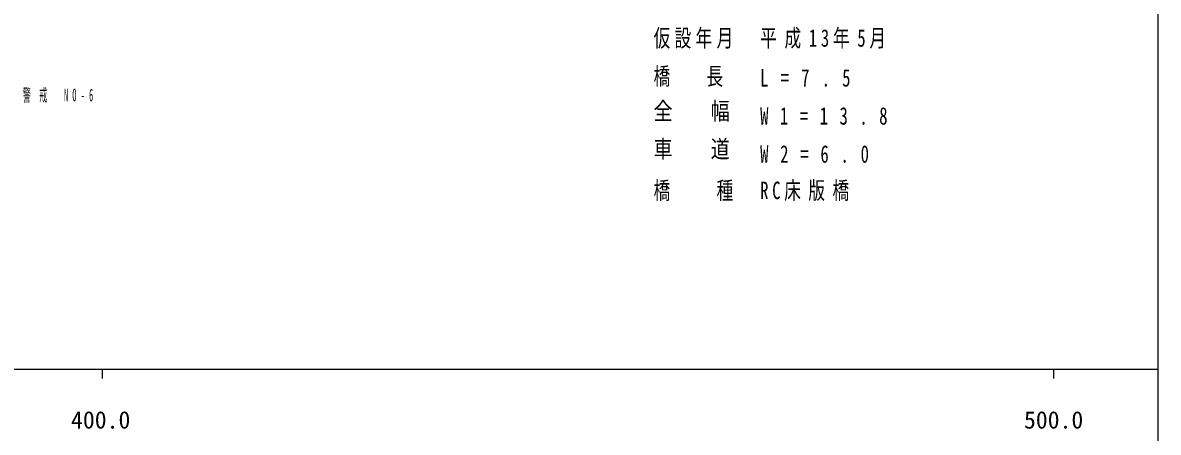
# Model space of a CAD drawing. Units: millimetres, scale not verified. Extents: x 40000 to 680000, y 20000 to 380000.
# Drawn here: x 459647 to 579000, y 198357 to 241400 of the extents above; entities that cross this region are included whole.
import ezdxf
from ezdxf.enums import TextEntityAlignment as Align

# ---------------------------------------------------------------- set-up
doc = ezdxf.new("R2010")
doc.units = ezdxf.units.MM
doc.header["$LTSCALE"] = 1000
doc.layers.add('M-BGD', color=7, linetype='Continuous', lineweight=25)
doc.layers.add('M-TTL-BAND', color=7, linetype='Continuous', lineweight=25)
doc.styles.add('ＭＳ ゴシック', font='')
doc.styles.get('ＭＳ ゴシック').set_extended_font_data('MS Gothic')

msp = doc.modelspace()

# ---------------------------------------------------------------- linework, layer by layer
at = {"layer": 'M-TTL-BAND'}
for p, q in [((579000, 20000), (579000, 370000)), ((40000, 205000), (579000, 205000)), ((468000, 205000), (468000, 204000)), ((568000, 205000), (568000, 204000))]:
    msp.add_line(p, q, dxfattribs=at)

# ---------------------------------------------------------------- texts
at = {"layer": 'M-BGD', "style": 'ＭＳ ゴシック', "width": 0.8}
for s, p in [('全\u3000\u3000幅', (525954, 230661)), ('車\u3000\u3000道', (525954, 226661))]:
    msp.add_text(s, height=1833, dxfattribs=at).set_placement(p, align=Align.BOTTOM_LEFT)
at = {"layer": 'M-BGD', "attachment_point": 7, "style": 'ＭＳ ゴシック'}
for s, insert, char_height in [('\\T1.26;\\W0.7;仮設年月\\~', (525954, 238661), 1833), ('\\T1.46;\\W0.7;平成13年5月', (537153, 238661), 1833), ('\\T1.59;\\W0.7;橋\\~\\~長', (525954, 234661), 1833), ('\\T2.47;\\W0.7;L=7.5', (537153, 234661), 1833), ('\\T2.07;\\W0.45;警戒\\~NO-6', (459669, 232995), 1320), ('\\T2.39;\\W0.7;W1=13.8', (537153, 230661), 1833), ('\\T2.42;\\W0.7;W2=6.0', (537153, 226661), 1833), ('\\T1.26;\\W0.7;橋\u3000\u3000種\\~', (525954, 222661), 1833), ('\\T1.45;\\W0.7;RC床版橋', (537153, 222661), 1833)]:
    msp.add_mtext(s, dxfattribs=dict(at, insert=insert, char_height=char_height))
at = {"layer": 'M-TTL-BAND', "style": 'ＭＳ ゴシック'}
for s, p in [('400.0', (467844, 198195)), ('500.0', (568000, 198195))]:
    msp.add_text(s, height=1833, dxfattribs=at).set_placement(p, align=Align.BOTTOM_CENTER)

doc.saveas('drawing.dxf')
